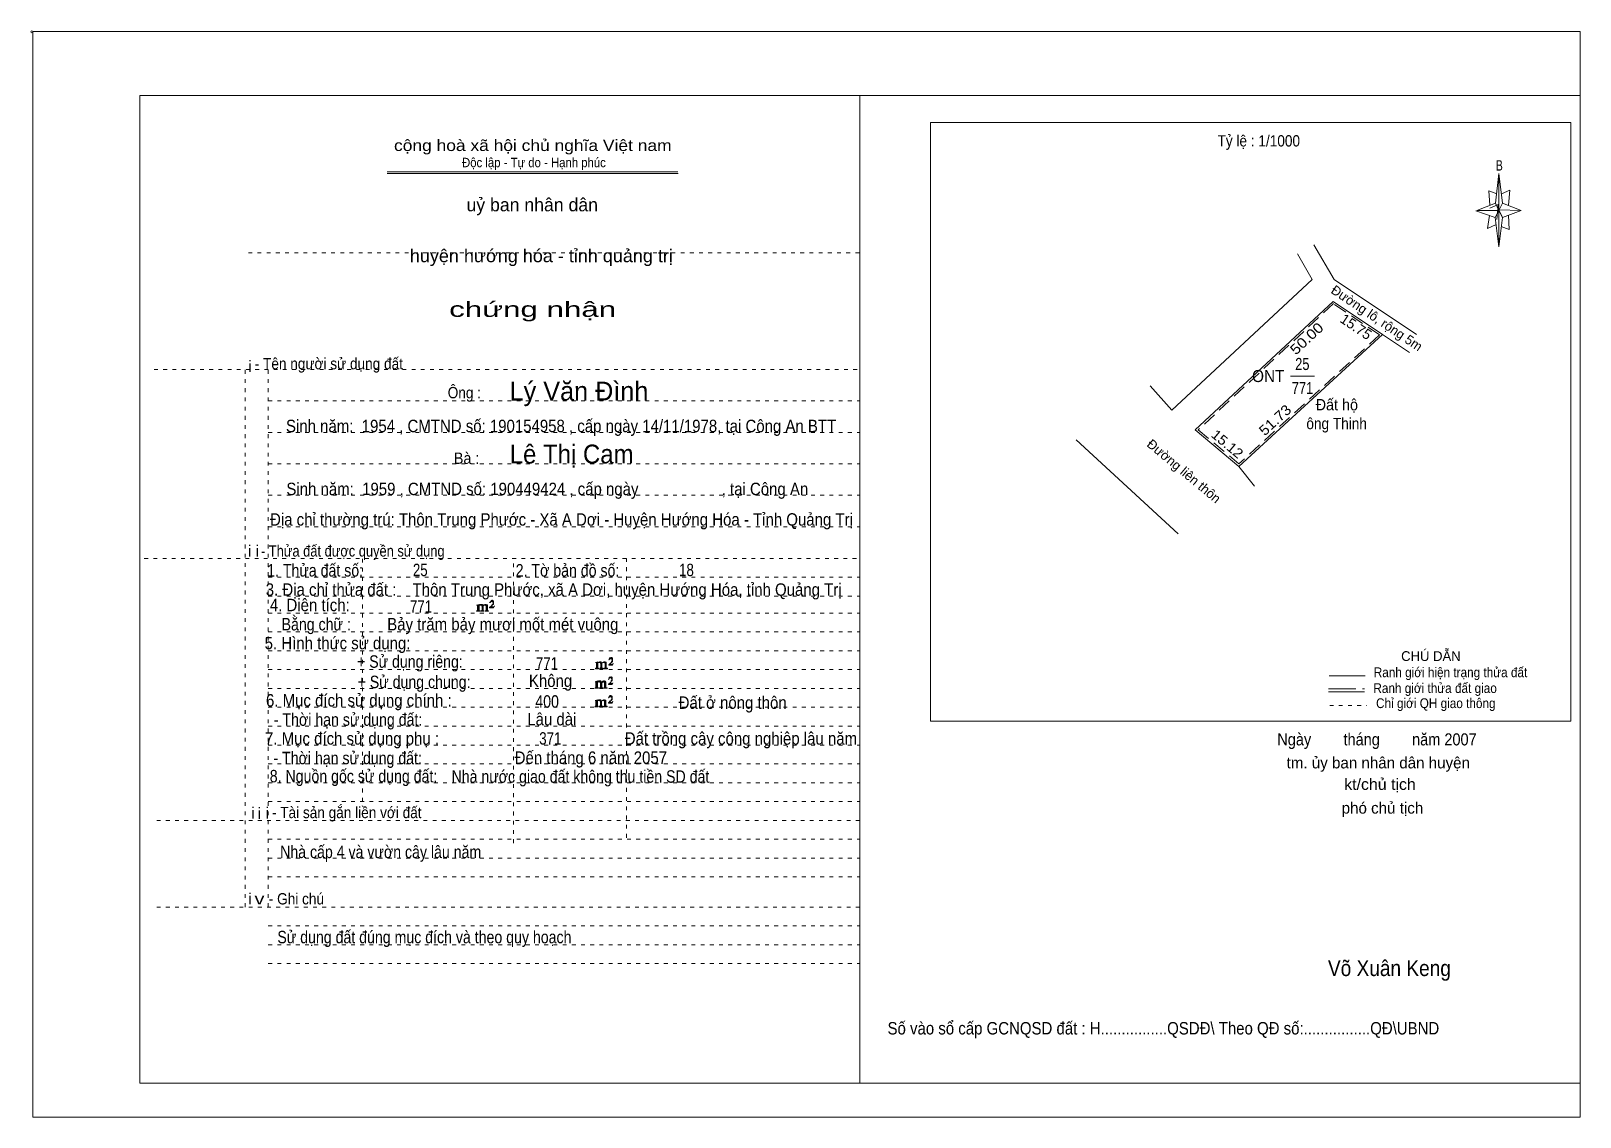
# Model space of a CAD drawing. Header units: centimetres. Extents: x -1.6 to 39.5, y -3.3 to 25.5.
import ezdxf
from ezdxf.enums import TextEntityAlignment as Align

# ---------------------------------------------------------------- set-up
doc = ezdxf.new("R2010")
doc.units = ezdxf.units.CM
doc.header["$LTSCALE"] = 0.12
for name, pattern in [('DOTTED', [1.5, 0.3, -1.2]), ('LONG_DASHED', [7.5, 6, -1.5]), ('MEDIUM_DASHED', [4.5, 3, -1.5])]:
    doc.linetypes.add(name, pattern=pattern)
for name, color, linetype, lineweight in [('1', 7, 'DOTTED', 13), ('10', 7, 'Continuous', 13), ('33', 7, 'LONG_DASHED', 13), ('4', 7, 'Continuous', 13), ('5', 7, 'Continuous', 13), ('50', 7, 'Continuous', 13)]:
    doc.layers.add(name, color=color, linetype=linetype, lineweight=lineweight)
doc.layers.add('30', color=7, linetype='Continuous')

msp = doc.modelspace()

# ---------------------------------------------------------------- hatches: boundary and pattern name
at = {"layer": '50'}
for points in [[(10.27, 10.13), (10.27, 10.12), (10.27, 10.11), (10.25, 10.11), (10.24, 10.11), (10.24, 10.1), (10.33, 10.1), (10.33, 10.11), (10.32, 10.11), (10.31, 10.11), (10.31, 10.12), (10.31, 10.13), (10.31, 10.24), (10.31, 10.25), (10.32, 10.26), (10.34, 10.26), (10.35, 10.26), (10.36, 10.26), (10.37, 10.25), (10.39, 10.22), (10.39, 10.13), (10.37, 10.12), (10.37, 10.11), (10.36, 10.11), (10.35, 10.11), (10.35, 10.1), (10.44, 10.1), (10.44, 10.11), (10.43, 10.11), (10.42, 10.11), (10.42, 10.12), (10.42, 10.13), (10.42, 10.24), (10.44, 10.26), (10.45, 10.26), (10.46, 10.26), (10.49, 10.26), (10.49, 10.25), (10.5, 10.24), (10.5, 10.22), (10.5, 10.13), (10.5, 10.12), (10.49, 10.11), (10.49, 10.11), (10.47, 10.11), (10.47, 10.1), (10.56, 10.1), (10.56, 10.11), (10.55, 10.11), (10.54, 10.11), (10.53, 10.12), (10.53, 10.13), (10.53, 10.2), (10.53, 10.25), (10.53, 10.26), (10.52, 10.27), (10.5, 10.28), (10.47, 10.28), (10.46, 10.28), (10.44, 10.27), (10.41, 10.25), (10.41, 10.26), (10.4, 10.28), (10.39, 10.28), (10.37, 10.28), (10.35, 10.28), (10.34, 10.28), (10.32, 10.26), (10.31, 10.26), (10.31, 10.25), (10.31, 10.25), (10.31, 10.26), (10.31, 10.28), (10.24, 10.26), (10.24, 10.26), (10.25, 10.26), (10.27, 10.25), (10.27, 10.24), (10.27, 10.23)], [(10.69, 10.19), (10.72, 10.24), (10.72, 10.24), (10.71, 10.22), (10.69, 10.22), (10.68, 10.22), (10.63, 10.22), (10.66, 10.26), (10.67, 10.27), (10.69, 10.28), (10.69, 10.3), (10.69, 10.32), (10.69, 10.34), (10.69, 10.35), (10.69, 10.37), (10.68, 10.38), (10.67, 10.38), (10.66, 10.39), (10.65, 10.39), (10.63, 10.38), (10.63, 10.38), (10.62, 10.37), (10.61, 10.35), (10.59, 10.33), (10.61, 10.33), (10.61, 10.35), (10.62, 10.35), (10.63, 10.36), (10.65, 10.36), (10.66, 10.36), (10.67, 10.35), (10.68, 10.35), (10.68, 10.32), (10.68, 10.3), (10.66, 10.28), (10.66, 10.26), (10.65, 10.25), (10.59, 10.2), (10.59, 10.19)], [(13.42, 8.61), (13.42, 8.6), (13.42, 8.59), (13.41, 8.59), (13.4, 8.59), (13.4, 8.57), (13.48, 8.57), (13.48, 8.59), (13.47, 8.59), (13.46, 8.59), (13.46, 8.6), (13.46, 8.61), (13.46, 8.72), (13.46, 8.73), (13.47, 8.74), (13.5, 8.74), (13.51, 8.74), (13.52, 8.74), (13.53, 8.73), (13.54, 8.69), (13.54, 8.61), (13.53, 8.6), (13.53, 8.59), (13.52, 8.59), (13.51, 8.59), (13.51, 8.57), (13.6, 8.57), (13.6, 8.59), (13.58, 8.59), (13.57, 8.59), (13.57, 8.6), (13.57, 8.61), (13.57, 8.72), (13.6, 8.74), (13.61, 8.74), (13.62, 8.74), (13.64, 8.74), (13.64, 8.73), (13.65, 8.72), (13.65, 8.69), (13.65, 8.61), (13.65, 8.6), (13.64, 8.59), (13.64, 8.59), (13.63, 8.59), (13.63, 8.57), (13.72, 8.57), (13.72, 8.59), (13.7, 8.59), (13.69, 8.59), (13.68, 8.6), (13.68, 8.61), (13.68, 8.68), (13.68, 8.73), (13.68, 8.74), (13.67, 8.75), (13.65, 8.76), (13.63, 8.76), (13.62, 8.76), (13.6, 8.75), (13.56, 8.73), (13.56, 8.74), (13.55, 8.76), (13.54, 8.76), (13.53, 8.76), (13.51, 8.76), (13.5, 8.76), (13.47, 8.74), (13.46, 8.74), (13.46, 8.73), (13.46, 8.73), (13.46, 8.74), (13.46, 8.76), (13.4, 8.74), (13.4, 8.74), (13.41, 8.74), (13.42, 8.73), (13.42, 8.72), (13.42, 8.71)], [(13.85, 8.67), (13.87, 8.72), (13.87, 8.72), (13.86, 8.69), (13.85, 8.69), (13.84, 8.69), (13.78, 8.69), (13.82, 8.74), (13.83, 8.75), (13.85, 8.76), (13.85, 8.78), (13.85, 8.79), (13.85, 8.82), (13.85, 8.83), (13.85, 8.85), (13.84, 8.86), (13.83, 8.86), (13.82, 8.87), (13.8, 8.87), (13.78, 8.86), (13.78, 8.86), (13.77, 8.85), (13.76, 8.83), (13.75, 8.81), (13.76, 8.81), (13.76, 8.83), (13.77, 8.83), (13.78, 8.84), (13.8, 8.84), (13.82, 8.84), (13.83, 8.83), (13.84, 8.83), (13.84, 8.79), (13.84, 8.78), (13.82, 8.76), (13.82, 8.74), (13.8, 8.73), (13.75, 8.68), (13.75, 8.67)], [(13.41, 8.09), (13.41, 8.08), (13.41, 8.07), (13.4, 8.07), (13.39, 8.07), (13.39, 8.06), (13.48, 8.06), (13.48, 8.07), (13.47, 8.07), (13.45, 8.07), (13.45, 8.08), (13.45, 8.09), (13.45, 8.2), (13.45, 8.21), (13.47, 8.23), (13.49, 8.23), (13.5, 8.23), (13.51, 8.23), (13.52, 8.21), (13.53, 8.18), (13.53, 8.09), (13.52, 8.08), (13.52, 8.07), (13.51, 8.07), (13.5, 8.07), (13.5, 8.06), (13.59, 8.06), (13.59, 8.07), (13.58, 8.07), (13.57, 8.07), (13.57, 8.08), (13.57, 8.09), (13.57, 8.2), (13.59, 8.23), (13.6, 8.23), (13.61, 8.23), (13.63, 8.23), (13.63, 8.21), (13.64, 8.2), (13.64, 8.18), (13.64, 8.09), (13.64, 8.08), (13.63, 8.07), (13.63, 8.07), (13.62, 8.07), (13.62, 8.06), (13.71, 8.06), (13.71, 8.07), (13.7, 8.07), (13.69, 8.07), (13.67, 8.08), (13.67, 8.09), (13.67, 8.17), (13.67, 8.21), (13.67, 8.23), (13.66, 8.24), (13.64, 8.25), (13.62, 8.25), (13.61, 8.25), (13.59, 8.24), (13.55, 8.21), (13.55, 8.23), (13.54, 8.25), (13.53, 8.25), (13.52, 8.25), (13.5, 8.25), (13.49, 8.25), (13.47, 8.23), (13.45, 8.23), (13.45, 8.21), (13.45, 8.21), (13.45, 8.23), (13.45, 8.25), (13.39, 8.23), (13.39, 8.23), (13.4, 8.23), (13.41, 8.21), (13.41, 8.2), (13.41, 8.19)], [(13.84, 8.16), (13.86, 8.2), (13.86, 8.2), (13.85, 8.18), (13.84, 8.18), (13.83, 8.18), (13.77, 8.18), (13.81, 8.23), (13.82, 8.24), (13.84, 8.25), (13.84, 8.27), (13.84, 8.28), (13.84, 8.3), (13.84, 8.31), (13.84, 8.34), (13.83, 8.35), (13.82, 8.35), (13.81, 8.36), (13.8, 8.36), (13.77, 8.35), (13.77, 8.35), (13.76, 8.34), (13.75, 8.31), (13.74, 8.29), (13.75, 8.29), (13.75, 8.31), (13.76, 8.31), (13.77, 8.33), (13.8, 8.33), (13.81, 8.33), (13.82, 8.31), (13.83, 8.31), (13.83, 8.28), (13.83, 8.27), (13.81, 8.25), (13.81, 8.23), (13.8, 8.21), (13.74, 8.17), (13.74, 8.16)], [(13.84, 7.66), (13.86, 7.71), (13.86, 7.71), (13.85, 7.68), (13.84, 7.68), (13.83, 7.68), (13.77, 7.68), (13.81, 7.73), (13.82, 7.74), (13.84, 7.75), (13.84, 7.77), (13.84, 7.78), (13.84, 7.81), (13.84, 7.82), (13.84, 7.84), (13.83, 7.85), (13.82, 7.85), (13.81, 7.86), (13.79, 7.86), (13.77, 7.85), (13.77, 7.85), (13.76, 7.84), (13.75, 7.82), (13.74, 7.8), (13.75, 7.8), (13.75, 7.82), (13.76, 7.82), (13.77, 7.83), (13.79, 7.83), (13.81, 7.83), (13.82, 7.82), (13.83, 7.82), (13.83, 7.78), (13.83, 7.77), (13.81, 7.75), (13.81, 7.73), (13.79, 7.72), (13.74, 7.67), (13.74, 7.66)], [(13.41, 7.6), (13.41, 7.59), (13.41, 7.58), (13.4, 7.58), (13.39, 7.58), (13.39, 7.56), (13.47, 7.56), (13.47, 7.58), (13.46, 7.58), (13.45, 7.58), (13.45, 7.59), (13.45, 7.6), (13.45, 7.71), (13.45, 7.72), (13.46, 7.73), (13.49, 7.73), (13.5, 7.73), (13.51, 7.73), (13.52, 7.72), (13.53, 7.68), (13.53, 7.6), (13.52, 7.59), (13.52, 7.58), (13.51, 7.58), (13.5, 7.58), (13.5, 7.56), (13.59, 7.56), (13.59, 7.58), (13.57, 7.58), (13.56, 7.58), (13.56, 7.59), (13.56, 7.6), (13.56, 7.71), (13.59, 7.73), (13.6, 7.73), (13.61, 7.73), (13.63, 7.73), (13.63, 7.72), (13.64, 7.71), (13.64, 7.68), (13.64, 7.6), (13.64, 7.59), (13.63, 7.58), (13.63, 7.58), (13.62, 7.58), (13.62, 7.56), (13.71, 7.56), (13.71, 7.58), (13.69, 7.58), (13.68, 7.58), (13.67, 7.59), (13.67, 7.6), (13.67, 7.67), (13.67, 7.72), (13.67, 7.73), (13.66, 7.74), (13.64, 7.75), (13.62, 7.75), (13.61, 7.75), (13.59, 7.74), (13.55, 7.72), (13.55, 7.73), (13.54, 7.75), (13.53, 7.75), (13.52, 7.75), (13.5, 7.75), (13.49, 7.75), (13.46, 7.73), (13.45, 7.73), (13.45, 7.72), (13.45, 7.72), (13.45, 7.73), (13.45, 7.75), (13.39, 7.73), (13.39, 7.73), (13.4, 7.73), (13.41, 7.72), (13.41, 7.71), (13.41, 7.7)]]:
    msp.add_hatch(color=256, dxfattribs=at).paths.add_polyline_path(points)

# ---------------------------------------------------------------- linework, layer by layer
at = {"layer": '1', "linetype": 'Continuous'}
for p, q in [((1.31, -2.42), (1.31, 23.78)), ((1.31, 23.78), (39.51, 23.78)), ((20.41, -2.42), (20.41, 23.78)), ((39.51, -2.42), (39.51, 23.78)), ((7.87, 21.76), (15.58, 21.76)), ((7.87, 21.71), (15.59, 21.71)), ((37.26, 20.55), (36.75, 20.72)), ((1.31, -2.42), (39.51, -2.42))]:
    msp.add_line(p, q, dxfattribs=at)
at = {"layer": '1'}
for p, q in [((4.19, 19.61), (20.41, 19.61)), ((1.69, 16.51), (20.41, 16.51)), ((4.11, 2.25), (4.11, 16.51)), ((4.72, 2.25), (4.72, 16.51)), ((4.72, 15.68), (20.41, 15.68)), ((4.72, 14.84), (20.41, 14.84)), ((4.72, 14.01), (20.41, 14.01)), ((4.72, 13.18), (20.41, 13.18)), ((4.72, 12.34), (20.41, 12.34)), ((1.43, 11.5), (20.41, 11.5)), ((7.22, 5.05), (7.22, 11.5)), ((11.22, 3.95), (11.22, 11.5)), ((14.22, 4.09), (14.22, 11.5)), ((4.72, 11), (20.41, 11)), ((4.72, 10.5), (20.41, 10.5)), ((4.72, 10.05), (20.41, 10.05)), ((4.72, 9.55), (20.41, 9.55)), ((4.72, 9.05), (20.41, 9.05)), ((4.72, 8.55), (20.41, 8.55)), ((4.72, 8.05), (20.41, 8.05)), ((4.72, 7.55), (20.41, 7.55)), ((4.72, 7.05), (20.41, 7.05)), ((4.72, 6.55), (20.41, 6.55)), ((4.72, 6.05), (20.41, 6.05)), ((4.72, 5.55), (20.41, 5.55)), ((4.72, 5.05), (20.41, 5.05)), ((1.76, 4.55), (20.41, 4.55)), ((4.72, 4.05), (20.41, 4.05)), ((4.72, 3.55), (20.41, 3.55)), ((4.72, 3.05), (20.41, 3.05)), ((1.76, 2.25), (20.41, 2.25)), ((4.72, 1.75), (20.41, 1.75)), ((4.72, 1.25), (20.41, 1.25)), ((4.72, 0.75), (20.41, 0.75))]:
    msp.add_line(p, q, dxfattribs=at)
at = {"layer": '1', "linetype": 'Continuous'}
msp.add_lwpolyline([(-1.53, -3.32), (39.51, -3.32), (39.51, 25.48), (-1.53, 25.48)], close=True, dxfattribs=at)
msp.add_lwpolyline([(37.27, 20.35), (37.06, 20.25), (37.11, 20.6)], dxfattribs=at)
at = {"layer": '10'}
for p, q in [((34.27, 17.44), (30.46, 13.94)), ((34.27, 17.44), (34.99, 16.96)), ((28.85, 12.15), (26.15, 14.65)), ((30.88, 13.42), (30.46, 13.94))]:
    msp.add_line(p, q, dxfattribs=at)
at = {"layer": '10', "linetype": 'MEDIUM_DASHED'}
msp.add_line((34.19, 17.43), (30.46, 14.01), dxfattribs=at)
at = {"layer": '10'}
for points in [[(32.45, 19.82), (32.99, 18.9), (35.17, 17.44)], [(32.02, 19.58), (32.41, 18.9), (28.68, 15.43), (28.11, 16.08)], [(34.27, 17.44), (32.96, 18.32), (29.3, 14.91), (30.46, 13.94)]]:
    msp.add_lwpolyline(points, dxfattribs=at)
at = {"layer": '10', "linetype": 'MEDIUM_DASHED'}
msp.add_lwpolyline([(34.19, 17.43), (32.97, 18.26), (29.38, 14.91), (30.46, 14.01)], dxfattribs=at)
at = {"layer": '33'}
msp.add_line((31.83, 16.34), (32.47, 16.34), dxfattribs=at)
at = {"layer": '4'}
for p, q in [((32.86, 8.39), (33.81, 8.39)), ((32.84, 7.96), (33.79, 7.96))]:
    msp.add_line(p, q, dxfattribs=at)
at = {"layer": '4', "linetype": 'LONG_DASHED'}
msp.add_line((32.84, 8.04), (33.79, 8.04), dxfattribs=at)
at = {"layer": '4', "linetype": 'DOTTED'}
msp.add_line((32.87, 7.6), (33.86, 7.6), dxfattribs=at)
at = {"layer": '4'}
msp.add_lwpolyline([(22.28, 23.07), (39.27, 23.07), (39.27, 7.18), (22.28, 7.18)], close=True, dxfattribs=at)
msp.add_circle((-1.55, 25.47), 0.025, dxfattribs=at)
at = {"layer": '5'}
for p, q in [((37.27, 20.93), (37.36, 21.71)), ((37.45, 20.55), (37.36, 19.77)), ((37.45, 20.93), (37.95, 20.73)), ((37.61, 20.61), (37.63, 20.23)), ((37.63, 20.23), (37.42, 20.31))]:
    msp.add_line(p, q, dxfattribs=at)
for points in [[(37.36, 21.71), (37.45, 20.93), (37.36, 20.73)], [(37.36, 20.73), (36.77, 20.73), (37.27, 20.93), (37.45, 20.55), (37.95, 20.73), (37.36, 20.75)], [(37.36, 20.73), (37.36, 19.77), (37.26, 20.55)]]:
    msp.add_lwpolyline(points, close=True, dxfattribs=at)
for points in [[(37.3, 21.17), (37.09, 21.25), (37.12, 20.87)], [(37.43, 21.17), (37.65, 21.27), (37.61, 20.87)], [(37.36, 20.73), (37.27, 20.93), (36.77, 20.73)], [(37.12, 20.79), (37.34, 20.89), (37.3, 20.49)], [(37.36, 20.73), (37.45, 20.55), (37.95, 20.73)]]:
    msp.add_lwpolyline(points, dxfattribs=at)
at = {"layer": '50'}
for points in [[(10.27, 10.13), (10.27, 10.12), (10.27, 10.11), (10.25, 10.11), (10.24, 10.11), (10.24, 10.1), (10.33, 10.1), (10.33, 10.11), (10.32, 10.11), (10.31, 10.11), (10.31, 10.12), (10.31, 10.13), (10.31, 10.24), (10.31, 10.25), (10.32, 10.26), (10.34, 10.26), (10.35, 10.26), (10.36, 10.26), (10.37, 10.25), (10.39, 10.22), (10.39, 10.13), (10.37, 10.12), (10.37, 10.11), (10.36, 10.11), (10.35, 10.11), (10.35, 10.1), (10.44, 10.1), (10.44, 10.11), (10.43, 10.11), (10.42, 10.11), (10.42, 10.12), (10.42, 10.13), (10.42, 10.24), (10.44, 10.26), (10.45, 10.26), (10.46, 10.26), (10.49, 10.26), (10.49, 10.25), (10.5, 10.24), (10.5, 10.22), (10.5, 10.13), (10.5, 10.12), (10.49, 10.11), (10.49, 10.11), (10.47, 10.11), (10.47, 10.1), (10.56, 10.1), (10.56, 10.11), (10.55, 10.11), (10.54, 10.11), (10.53, 10.12), (10.53, 10.13), (10.53, 10.2), (10.53, 10.25), (10.53, 10.26), (10.52, 10.27), (10.5, 10.28), (10.47, 10.28), (10.46, 10.28), (10.44, 10.27), (10.41, 10.25), (10.41, 10.26), (10.4, 10.28), (10.39, 10.28), (10.37, 10.28), (10.35, 10.28), (10.34, 10.28), (10.32, 10.26), (10.31, 10.26), (10.31, 10.25), (10.31, 10.25), (10.31, 10.26), (10.31, 10.28), (10.24, 10.26), (10.24, 10.26), (10.25, 10.26), (10.27, 10.25), (10.27, 10.24), (10.27, 10.23)], [(10.69, 10.19), (10.72, 10.24), (10.72, 10.24), (10.71, 10.22), (10.69, 10.22), (10.68, 10.22), (10.63, 10.22), (10.66, 10.26), (10.67, 10.27), (10.69, 10.28), (10.69, 10.3), (10.69, 10.32), (10.69, 10.34), (10.69, 10.35), (10.69, 10.37), (10.68, 10.38), (10.67, 10.38), (10.66, 10.39), (10.65, 10.39), (10.63, 10.38), (10.63, 10.38), (10.62, 10.37), (10.61, 10.35), (10.59, 10.33), (10.61, 10.33), (10.61, 10.35), (10.62, 10.35), (10.63, 10.36), (10.65, 10.36), (10.66, 10.36), (10.67, 10.35), (10.68, 10.35), (10.68, 10.32), (10.68, 10.3), (10.66, 10.28), (10.66, 10.26), (10.65, 10.25), (10.59, 10.2), (10.59, 10.19)], [(13.42, 8.61), (13.42, 8.6), (13.42, 8.59), (13.41, 8.59), (13.4, 8.59), (13.4, 8.57), (13.48, 8.57), (13.48, 8.59), (13.47, 8.59), (13.46, 8.59), (13.46, 8.6), (13.46, 8.61), (13.46, 8.72), (13.46, 8.73), (13.47, 8.74), (13.5, 8.74), (13.51, 8.74), (13.52, 8.74), (13.53, 8.73), (13.54, 8.69), (13.54, 8.61), (13.53, 8.6), (13.53, 8.59), (13.52, 8.59), (13.51, 8.59), (13.51, 8.57), (13.6, 8.57), (13.6, 8.59), (13.58, 8.59), (13.57, 8.59), (13.57, 8.6), (13.57, 8.61), (13.57, 8.72), (13.6, 8.74), (13.61, 8.74), (13.62, 8.74), (13.64, 8.74), (13.64, 8.73), (13.65, 8.72), (13.65, 8.69), (13.65, 8.61), (13.65, 8.6), (13.64, 8.59), (13.64, 8.59), (13.63, 8.59), (13.63, 8.57), (13.72, 8.57), (13.72, 8.59), (13.7, 8.59), (13.69, 8.59), (13.68, 8.6), (13.68, 8.61), (13.68, 8.68), (13.68, 8.73), (13.68, 8.74), (13.67, 8.75), (13.65, 8.76), (13.63, 8.76), (13.62, 8.76), (13.6, 8.75), (13.56, 8.73), (13.56, 8.74), (13.55, 8.76), (13.54, 8.76), (13.53, 8.76), (13.51, 8.76), (13.5, 8.76), (13.47, 8.74), (13.46, 8.74), (13.46, 8.73), (13.46, 8.73), (13.46, 8.74), (13.46, 8.76), (13.4, 8.74), (13.4, 8.74), (13.41, 8.74), (13.42, 8.73), (13.42, 8.72), (13.42, 8.71)], [(13.85, 8.67), (13.87, 8.72), (13.87, 8.72), (13.86, 8.69), (13.85, 8.69), (13.84, 8.69), (13.78, 8.69), (13.82, 8.74), (13.83, 8.75), (13.85, 8.76), (13.85, 8.78), (13.85, 8.79), (13.85, 8.82), (13.85, 8.83), (13.85, 8.85), (13.84, 8.86), (13.83, 8.86), (13.82, 8.87), (13.8, 8.87), (13.78, 8.86), (13.78, 8.86), (13.77, 8.85), (13.76, 8.83), (13.75, 8.81), (13.76, 8.81), (13.76, 8.83), (13.77, 8.83), (13.78, 8.84), (13.8, 8.84), (13.82, 8.84), (13.83, 8.83), (13.84, 8.83), (13.84, 8.79), (13.84, 8.78), (13.82, 8.76), (13.82, 8.74), (13.8, 8.73), (13.75, 8.68), (13.75, 8.67)], [(13.41, 8.09), (13.41, 8.08), (13.41, 8.07), (13.4, 8.07), (13.39, 8.07), (13.39, 8.06), (13.48, 8.06), (13.48, 8.07), (13.47, 8.07), (13.45, 8.07), (13.45, 8.08), (13.45, 8.09), (13.45, 8.2), (13.45, 8.21), (13.47, 8.23), (13.49, 8.23), (13.5, 8.23), (13.51, 8.23), (13.52, 8.21), (13.53, 8.18), (13.53, 8.09), (13.52, 8.08), (13.52, 8.07), (13.51, 8.07), (13.5, 8.07), (13.5, 8.06), (13.59, 8.06), (13.59, 8.07), (13.58, 8.07), (13.57, 8.07), (13.57, 8.08), (13.57, 8.09), (13.57, 8.2), (13.59, 8.23), (13.6, 8.23), (13.61, 8.23), (13.63, 8.23), (13.63, 8.21), (13.64, 8.2), (13.64, 8.18), (13.64, 8.09), (13.64, 8.08), (13.63, 8.07), (13.63, 8.07), (13.62, 8.07), (13.62, 8.06), (13.71, 8.06), (13.71, 8.07), (13.7, 8.07), (13.69, 8.07), (13.67, 8.08), (13.67, 8.09), (13.67, 8.17), (13.67, 8.21), (13.67, 8.23), (13.66, 8.24), (13.64, 8.25), (13.62, 8.25), (13.61, 8.25), (13.59, 8.24), (13.55, 8.21), (13.55, 8.23), (13.54, 8.25), (13.53, 8.25), (13.52, 8.25), (13.5, 8.25), (13.49, 8.25), (13.47, 8.23), (13.45, 8.23), (13.45, 8.21), (13.45, 8.21), (13.45, 8.23), (13.45, 8.25), (13.39, 8.23), (13.39, 8.23), (13.4, 8.23), (13.41, 8.21), (13.41, 8.2), (13.41, 8.19)], [(13.84, 8.16), (13.86, 8.2), (13.86, 8.2), (13.85, 8.18), (13.84, 8.18), (13.83, 8.18), (13.77, 8.18), (13.81, 8.23), (13.82, 8.24), (13.84, 8.25), (13.84, 8.27), (13.84, 8.28), (13.84, 8.3), (13.84, 8.31), (13.84, 8.34), (13.83, 8.35), (13.82, 8.35), (13.81, 8.36), (13.8, 8.36), (13.77, 8.35), (13.77, 8.35), (13.76, 8.34), (13.75, 8.31), (13.74, 8.29), (13.75, 8.29), (13.75, 8.31), (13.76, 8.31), (13.77, 8.33), (13.8, 8.33), (13.81, 8.33), (13.82, 8.31), (13.83, 8.31), (13.83, 8.28), (13.83, 8.27), (13.81, 8.25), (13.81, 8.23), (13.8, 8.21), (13.74, 8.17), (13.74, 8.16)], [(13.84, 7.66), (13.86, 7.71), (13.86, 7.71), (13.85, 7.68), (13.84, 7.68), (13.83, 7.68), (13.77, 7.68), (13.81, 7.73), (13.82, 7.74), (13.84, 7.75), (13.84, 7.77), (13.84, 7.78), (13.84, 7.81), (13.84, 7.82), (13.84, 7.84), (13.83, 7.85), (13.82, 7.85), (13.81, 7.86), (13.79, 7.86), (13.77, 7.85), (13.77, 7.85), (13.76, 7.84), (13.75, 7.82), (13.74, 7.8), (13.75, 7.8), (13.75, 7.82), (13.76, 7.82), (13.77, 7.83), (13.79, 7.83), (13.81, 7.83), (13.82, 7.82), (13.83, 7.82), (13.83, 7.78), (13.83, 7.77), (13.81, 7.75), (13.81, 7.73), (13.79, 7.72), (13.74, 7.67), (13.74, 7.66)], [(13.41, 7.6), (13.41, 7.59), (13.41, 7.58), (13.4, 7.58), (13.39, 7.58), (13.39, 7.56), (13.47, 7.56), (13.47, 7.58), (13.46, 7.58), (13.45, 7.58), (13.45, 7.59), (13.45, 7.6), (13.45, 7.71), (13.45, 7.72), (13.46, 7.73), (13.49, 7.73), (13.5, 7.73), (13.51, 7.73), (13.52, 7.72), (13.53, 7.68), (13.53, 7.6), (13.52, 7.59), (13.52, 7.58), (13.51, 7.58), (13.5, 7.58), (13.5, 7.56), (13.59, 7.56), (13.59, 7.58), (13.57, 7.58), (13.56, 7.58), (13.56, 7.59), (13.56, 7.6), (13.56, 7.71), (13.59, 7.73), (13.6, 7.73), (13.61, 7.73), (13.63, 7.73), (13.63, 7.72), (13.64, 7.71), (13.64, 7.68), (13.64, 7.6), (13.64, 7.59), (13.63, 7.58), (13.63, 7.58), (13.62, 7.58), (13.62, 7.56), (13.71, 7.56), (13.71, 7.58), (13.69, 7.58), (13.68, 7.58), (13.67, 7.59), (13.67, 7.6), (13.67, 7.67), (13.67, 7.72), (13.67, 7.73), (13.66, 7.74), (13.64, 7.75), (13.62, 7.75), (13.61, 7.75), (13.59, 7.74), (13.55, 7.72), (13.55, 7.73), (13.54, 7.75), (13.53, 7.75), (13.52, 7.75), (13.5, 7.75), (13.49, 7.75), (13.46, 7.73), (13.45, 7.73), (13.45, 7.72), (13.45, 7.72), (13.45, 7.73), (13.45, 7.75), (13.39, 7.73), (13.39, 7.73), (13.4, 7.73), (13.41, 7.72), (13.41, 7.71), (13.41, 7.7)]]:
    msp.add_lwpolyline(points, close=True, dxfattribs=at)

# ---------------------------------------------------------------- texts
at = {"layer": '1'}
for s, height, width, p in [('cộng hoà xã hội chủ nghĩa Việt nam', 0.3, 1.15, (11.735, 22.31)), ('Độc lập - Tự do - Hạnh phúc', 0.25, 0.9, (11.765, 21.88)), ('chứng nhận', 0.4, 1.55, (11.73, 17.91)), ('- Tên người sử dụng đất', 0.3, 0.9, (6.325, 16.52)), ('- Thửa đất được quyền sử dụng', 0.3, 0.85, (6.96, 11.55)), ('- Tài sản gắn liền với đất ', 0.3, 0.9, (6.85, 4.61)), ('v', 0.3, 1.3, (4.485, 2.32)), ('- Ghi chú', 0.3, 0.9, (5.465, 2.32))]:
    msp.add_text(s, height=height, dxfattribs=dict(at, width=width)).set_placement(p, align=Align.CENTER)
for s, height, p in [('uỷ ban nhân dân', 0.35, (11.72, 20.71)), ('i', 0.3, (4.235, 16.45)), ('i', 0.3, (4.225, 11.55)), ('i', 0.3, (4.425, 11.55)), ('i', 0.3, (4.315, 4.6)), ('i', 0.3, (4.485, 4.59)), ('i', 0.3, (4.695, 4.6)), ('i', 0.3, (4.235, 2.32))]:
    msp.add_text(s, height=height, dxfattribs=at).set_placement(p, align=Align.CENTER)
at = {"layer": '10'}
for s, height, width, p in [('Tỷ lệ : 1/1000', 0.3, 0.9, (30.99, 22.43)), ('Đất hộ', 0.3, 0.95, (33.06, 15.43)), ('ông Thinh', 0.3, 0.9, (33.055, 14.93)), ('Lê Thị Cam', 0.5, 0.95, (12.765, 14.02)), ('Võ Xuân Keng', 0.42, 0.9, (34.455, 0.42))]:
    msp.add_text(s, height=height, dxfattribs=dict(at, width=width)).set_placement(p, align=Align.CENTER)
for s, rotation, p in [('Đường lô, rộng 5m ', 326.109, (34.09, 17.747)), ('Đường liên thôn ', 320.097, (28.96, 13.691))]:
    msp.add_text(s, height=0.25, rotation=rotation, dxfattribs=at).set_placement(p, align=Align.CENTER)
msp.add_text('Lý Văn Đình', height=0.5, dxfattribs=at).set_placement((12.96, 15.69), align=Align.CENTER)
at = {"layer": '30'}
for s, height, rotation, width, p in [('50.00', 0.27, 42.877, 1.15, (32.353, 17.236)), ('51.73', 0.27, 42.517, 1.1, (31.514, 15.073)), ('15.12', 0.26, 320.044, 1.1, (30.072, 14.439))]:
    msp.add_text(s, height=height, rotation=rotation, dxfattribs=dict(at, width=width)).set_placement(p, align=Align.CENTER)
msp.add_text('15.75', height=0.2699, rotation=326.159, dxfattribs=at).set_placement((33.495, 17.535), align=Align.CENTER)
at = {"layer": '33', "width": 0.95}
msp.add_text('ONT', height=0.32, dxfattribs=at).set_placement((31.67, 16.18), align=Align.RIGHT)
at = {"layer": '33', "width": 0.8}
for s, p in [('25', (32.145, 16.5)), ('771', (32.15, 15.86))]:
    msp.add_text(s, height=0.32, dxfattribs=at).set_placement(p, align=Align.CENTER)
at = {"layer": '4'}
msp.add_text('CHÚ DẪN', height=0.2591, dxfattribs=at).set_placement((35.555, 8.78), align=Align.CENTER)
at = {"layer": '4', "width": 0.9}
for s, p in [('Ranh giới hiện trạng thửa đất', (36.075, 8.35)), ('Ranh giới thửa đất giao ', (35.71, 7.93)), ('Chỉ giới QH giao thông', (35.685, 7.53))]:
    msp.add_text(s, height=0.2591, dxfattribs=at).set_placement(p, align=Align.CENTER)
at = {"layer": '5', "width": 0.75}
msp.add_text('B', height=0.276, dxfattribs=at).set_placement((37.37, 21.79), align=Align.CENTER)
at = {"layer": '50'}
for s, height, width, p in [('  huyện hướng hóa - tỉnh quảng trị', 0.34, 1.05, (11.83, 19.36)), ('Ông :', 0.3, 0.9, (9.92, 15.75)), ('Sinh năm:  1954 , CMTND số: 190154958 , cấp ngày 14/11/1978, tại Công An BTT', 0.33, 0.9, (12.485, 14.85)), ('Bà :', 0.3, 0.95, (9.98, 14.01)), ('Sinh năm:  1959 , CMTND số: 190449424 , cấp ngày                    , tại Công An ', 0.33, 0.9, (12.175, 13.18)), ('Địa chỉ thường trú: Thôn Trung Phước - Xã A Dơi - Huyện Hướng Hóa - Tỉnh Quảng Trị', 0.33, 0.9, (12.495, 12.37)), ('1. Thửa đất số:  ', 0.33, 0.85, (6.065, 11.02)), ('25', 0.33, 0.8, (8.75, 11.03)), ('2. Tờ bản đồ số:  ', 0.33, 0.85, (12.76, 11.02)), ('18', 0.33, 0.8, (15.81, 11.03)), ('3. Địa chỉ thửa đất : ', 0.33, 0.9, (6.44, 10.51)), ('Thôn Trung Phước, xã A Dơi, huyện Hướng Hóa, tỉnh Quảng Trị', 0.33, 0.9, (14.235, 10.51)), ('4. Diện tích: ', 0.33, 0.9, (5.875, 10.1)), ('771', 0.33, 0.8, (8.77, 10.06)), ('Bằng chữ :', 0.33, 0.85, (5.99, 9.59)), ('Bảy trăm bảy mươi mốt mét vuông', 0.33, 0.9, (10.94, 9.59)), ('5. Hình thức sử dụng:', 0.33, 0.9, (6.555, 9.09)), ('+ Sử dụng riêng:', 0.33, 0.85, (8.475, 8.6)), ('771', 0.33, 0.8, (12.11, 8.55)), ('+ Sử dụng chung:', 0.33, 0.85, (8.585, 8.06)), ('Không', 0.33, 0.9, (12.205, 8.09)), ('6. Mục đích sử dụng chính :', 0.33, 0.9, (7.12, 7.57)), ('400', 0.33, 0.85, (12.115, 7.54)), ('Đất ở nông thôn', 0.33, 0.9, (17.035, 7.51)), ('- Thời hạn sử dụng đất:', 0.33, 0.85, (6.835, 7.06)), ('Lâu dài', 0.33, 0.9, (12.24, 7.07)), ('7. Mục đích sử dụng phụ :', 0.33, 0.9, (6.94, 6.56)), ('371', 0.33, 0.8, (12.2, 6.56)), ('Đất trồng cây công nghiệp lâu năm', 0.33, 0.9, (17.255, 6.56)), ('Ngày        tháng        năm 2007', 0.32, 0.9, (34.125, 6.54)), ('- Thời hạn sử dụng đất:', 0.33, 0.85, (6.825, 6.04)), ('Đến tháng 6 năm 2057', 0.33, 0.9, (13.275, 6.05)), ('8. Nguồn gốc sử dụng đất:', 0.33, 0.85, (6.98, 5.56)), ('Nhà nước giao đất không thu tiền SD đất ', 0.33, 0.85, (13.05, 5.55)), ('kt/chủ tịch', 0.3, 1.05, (34.205, 5.36)), ('Nhà cấp 4 và vườn cây lâu năm', 0.33, 0.85, (7.7, 3.55)), ('Sử dụng đất đúng mục đích và theo quy hoạch', 0.33, 0.85, (8.86, 1.29)), ('Số vào sổ cấp GCNQSD đất : H................QSDĐ\\ Theo QĐ số:................QĐ\\UBND', 0.33, 0.9, (28.46, -1.13))]:
    msp.add_text(s, height=height, dxfattribs=dict(at, width=width)).set_placement(p, align=Align.CENTER)
for s, p in [('tm. ủy ban nhân dân huyện ', (34.215, 5.93)), ('phó chủ tịch', (34.27, 4.73))]:
    msp.add_text(s, height=0.3, dxfattribs=at).set_placement(p, align=Align.CENTER)

doc.saveas('drawing.dxf')
